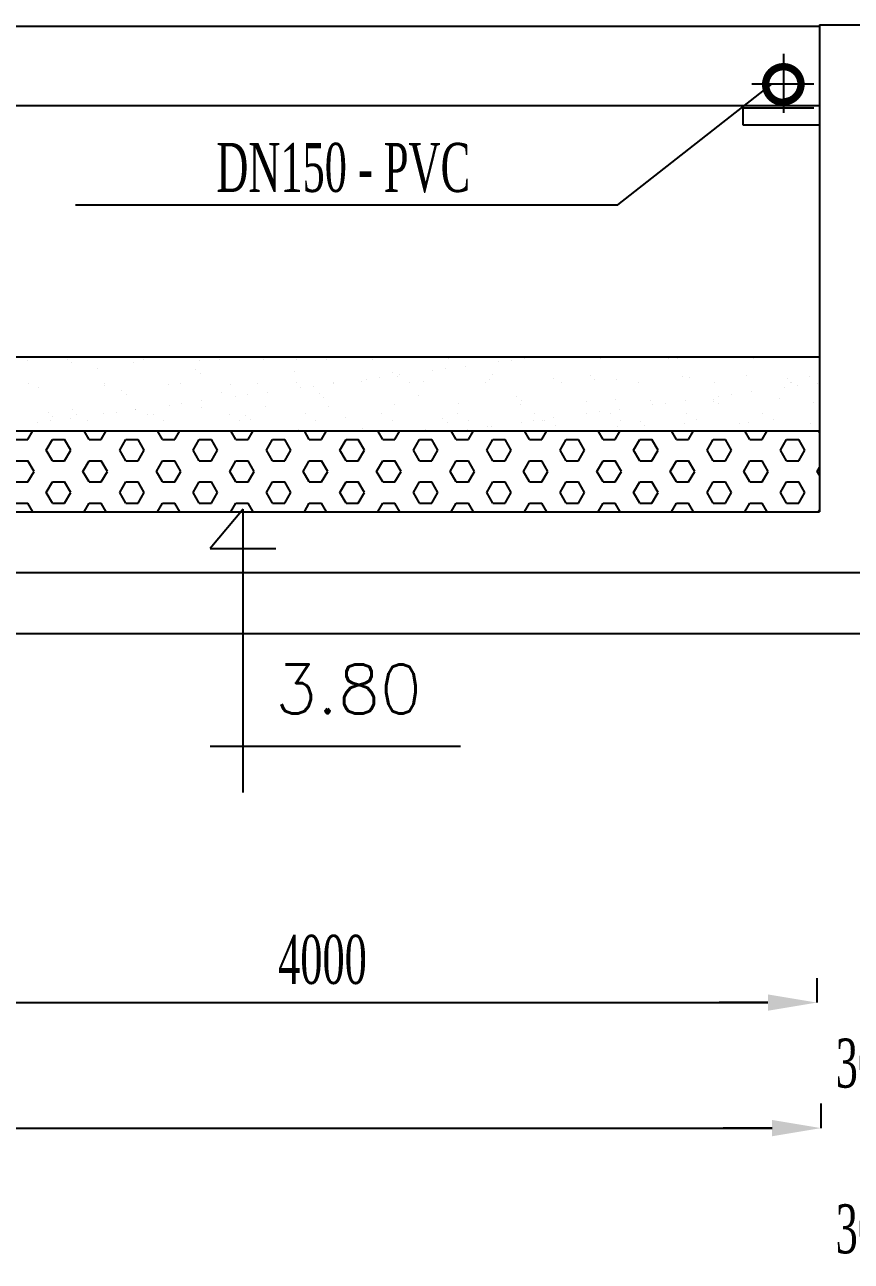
# Model space of a CAD drawing. Header units: millimetres. Extents: x -702765 to 835888, y -645289 to 262.
# Drawn here: x 556925 to 560302, y -302439 to -297387 of the extents above; entities that cross this region are included whole.
import ezdxf
from ezdxf.enums import TextEntityAlignment as Align

# ---------------------------------------------------------------- set-up
doc = ezdxf.new("R2010")
doc.units = ezdxf.units.MM
doc.header["$LTSCALE"] = 0.01
doc.layers.add('HACTH', color=9, linetype='Continuous')
doc.styles.get("Standard").update_dxf_attribs({"font": 'txt.shx', "width": 0.85})
doc.styles.add('TUYEN', font='vntimeh.shx', dxfattribs={"width": 0.6, "height": 200})
doc.dimstyles.new('D2', dxfattribs={"dimtxt": 200, "dimasz": 300, "dimexe": 0.18, "dimexo": 6.25, "dimgap": 50, "dimtad": 1, "dimdec": 0, "dimzin": 12, "dimdsep": 46, "dimtxsty": 'TUYEN', "dimcen": 0.09, "dimdle": 80, "dimclrd": 1, "dimclre": 1, "dimclrt": 2, "dimadec": 0, "dimazin": 0, "dimtfac": 0.000899191, "dimtdec": 0, "dimtofl": 0, "dimtmove": 2, "dimatfit": 3, "dimfxl": 0, "dimtolj": 1, "dimtzin": 12, "dimarcsym": 0})

# ---------------------------------------------------------------- blocks, each defined once
blk = doc.blocks.new('*X11')
at = {"color": 0}
for p, q in [((38750, 34294.6), (38770.3, 34329.8)), ((39000, 34294.6), (38979.7, 34329.8)), ((39050, 34294.6), (39070.3, 34329.8)), ((39300, 34294.6), (39279.7, 34329.8)), ((39350, 34294.6), (39370.3, 34329.8)), ((39600, 34294.6), (39579.7, 34329.8)), ((39650, 34294.6), (39670.3, 34329.8)), ((39900, 34294.6), (39879.7, 34329.8)), ((39950, 34294.6), (39970.3, 34329.8)), ((40200, 34294.6), (40179.7, 34329.8)), ((40250, 34294.6), (40270.3, 34329.8)), ((40500, 34294.6), (40479.7, 34329.8)), ((40550, 34294.6), (40570.3, 34329.8)), ((40800, 34294.6), (40779.7, 34329.8)), ((40850, 34294.6), (40870.3, 34329.8)), ((41100, 34294.6), (41079.7, 34329.8)), ((41150, 34294.6), (41170.3, 34329.8)), ((41400, 34294.6), (41379.7, 34329.8)), ((41450, 34294.6), (41470.3, 34329.8)), ((41700, 34294.6), (41679.7, 34329.8)), ((41750, 34294.6), (41770.3, 34329.8)), ((41984.4, 34321.6), (41979.7, 34329.8)), ((38700, 34294.6), (38750, 34294.6)), ((38825, 34251.3), (38850, 34294.6)), ((38850, 34208), (38825, 34251.3)), ((38850, 34294.6), (38900, 34294.6)), ((38925, 34251.3), (38900, 34294.6)), ((38900, 34208), (38925, 34251.3)), ((39000, 34294.6), (39050, 34294.6)), ((39125, 34251.3), (39150, 34294.6)), ((39150, 34208), (39125, 34251.3)), ((39150, 34294.6), (39200, 34294.6)), ((39225, 34251.3), (39200, 34294.6)), ((39200, 34208), (39225, 34251.3)), ((39300, 34294.6), (39350, 34294.6)), ((39425, 34251.3), (39450, 34294.6)), ((39450, 34208), (39425, 34251.3)), ((39450, 34294.6), (39500, 34294.6)), ((39525, 34251.3), (39500, 34294.6)), ((39500, 34208), (39525, 34251.3)), ((39600, 34294.6), (39650, 34294.6)), ((39725, 34251.3), (39750, 34294.6)), ((39750, 34208), (39725, 34251.3)), ((39750, 34294.6), (39800, 34294.6)), ((39825, 34251.3), (39800, 34294.6)), ((39800, 34208), (39825, 34251.3)), ((39900, 34294.6), (39950, 34294.6)), ((40025, 34251.3), (40050, 34294.6)), ((40050, 34208), (40025, 34251.3)), ((40050, 34294.6), (40100, 34294.6)), ((40125, 34251.3), (40100, 34294.6)), ((40100, 34208), (40125, 34251.3)), ((40200, 34294.6), (40250, 34294.6)), ((40325, 34251.3), (40350, 34294.6)), ((40350, 34208), (40325, 34251.3)), ((40350, 34294.6), (40400, 34294.6)), ((40425, 34251.3), (40400, 34294.6)), ((40400, 34208), (40425, 34251.3)), ((40500, 34294.6), (40550, 34294.6)), ((40625, 34251.3), (40650, 34294.6)), ((40650, 34208), (40625, 34251.3)), ((40650, 34294.6), (40700, 34294.6)), ((40725, 34251.3), (40700, 34294.6)), ((40700, 34208), (40725, 34251.3)), ((40800, 34294.6), (40850, 34294.6)), ((40925, 34251.3), (40950, 34294.6)), ((40950, 34208), (40925, 34251.3)), ((40950, 34294.6), (41000, 34294.6)), ((41025, 34251.3), (41000, 34294.6)), ((41000, 34208), (41025, 34251.3)), ((41100, 34294.6), (41150, 34294.6)), ((41225, 34251.3), (41250, 34294.6)), ((41250, 34208), (41225, 34251.3)), ((41250, 34294.6), (41300, 34294.6)), ((41325, 34251.3), (41300, 34294.6)), ((41300, 34208), (41325, 34251.3)), ((41400, 34294.6), (41450, 34294.6)), ((41525, 34251.3), (41550, 34294.6)), ((41550, 34208), (41525, 34251.3)), ((41550, 34294.6), (41600, 34294.6)), ((41625, 34251.3), (41600, 34294.6)), ((41600, 34208), (41625, 34251.3)), ((41700, 34294.6), (41750, 34294.6)), ((41825, 34251.3), (41850, 34294.6)), ((41850, 34208), (41825, 34251.3)), ((41850, 34294.6), (41900, 34294.6)), ((41925, 34251.3), (41900, 34294.6)), ((41900, 34208), (41925, 34251.3)), ((38700, 34208), (38750, 34208)), ((38775, 34164.7), (38750, 34208)), ((38850, 34208), (38900, 34208)), ((38975, 34164.7), (39000, 34208)), ((39000, 34208), (39050, 34208)), ((39075, 34164.7), (39050, 34208)), ((39150, 34208), (39200, 34208)), ((39275, 34164.7), (39300, 34208)), ((39300, 34208), (39350, 34208)), ((39375, 34164.7), (39350, 34208)), ((39450, 34208), (39500, 34208)), ((39575, 34164.7), (39600, 34208)), ((39600, 34208), (39650, 34208)), ((39675, 34164.7), (39650, 34208)), ((39750, 34208), (39800, 34208)), ((39875, 34164.7), (39900, 34208)), ((39900, 34208), (39950, 34208)), ((39975, 34164.7), (39950, 34208)), ((40050, 34208), (40100, 34208)), ((40175, 34164.7), (40200, 34208)), ((40200, 34208), (40250, 34208)), ((40275, 34164.7), (40250, 34208)), ((40350, 34208), (40400, 34208)), ((40475, 34164.7), (40500, 34208)), ((40500, 34208), (40550, 34208)), ((40575, 34164.7), (40550, 34208)), ((40650, 34208), (40700, 34208)), ((40775, 34164.7), (40800, 34208)), ((40800, 34208), (40850, 34208)), ((40875, 34164.7), (40850, 34208)), ((40950, 34208), (41000, 34208)), ((41075, 34164.7), (41100, 34208)), ((41100, 34208), (41150, 34208)), ((41175, 34164.7), (41150, 34208)), ((41250, 34208), (41300, 34208)), ((41375, 34164.7), (41400, 34208)), ((41400, 34208), (41450, 34208)), ((41475, 34164.7), (41450, 34208)), ((41550, 34208), (41600, 34208)), ((41675, 34164.7), (41700, 34208)), ((41700, 34208), (41750, 34208)), ((41775, 34164.7), (41750, 34208)), ((41850, 34208), (41900, 34208)), ((38750, 34121.4), (38775, 34164.7)), ((39000, 34121.4), (38975, 34164.7)), ((39050, 34121.4), (39075, 34164.7)), ((39300, 34121.4), (39275, 34164.7)), ((39350, 34121.4), (39375, 34164.7)), ((39600, 34121.4), (39575, 34164.7)), ((39650, 34121.4), (39675, 34164.7)), ((39900, 34121.4), (39875, 34164.7)), ((39950, 34121.4), (39975, 34164.7)), ((40200, 34121.4), (40175, 34164.7)), ((40250, 34121.4), (40275, 34164.7)), ((40500, 34121.4), (40475, 34164.7)), ((40550, 34121.4), (40575, 34164.7)), ((40800, 34121.4), (40775, 34164.7)), ((40850, 34121.4), (40875, 34164.7)), ((41100, 34121.4), (41075, 34164.7)), ((41150, 34121.4), (41175, 34164.7)), ((41400, 34121.4), (41375, 34164.7)), ((41450, 34121.4), (41475, 34164.7)), ((41700, 34121.4), (41675, 34164.7)), ((41750, 34121.4), (41775, 34164.7)), ((41975, 34164.7), (41984.4, 34181)), ((41984.4, 34148.4), (41975, 34164.7)), ((38700, 34121.4), (38750, 34121.4)), ((38825, 34078.1), (38850, 34121.4)), ((38850, 34121.4), (38900, 34121.4)), ((38925, 34078.1), (38900, 34121.4)), ((39000, 34121.4), (39050, 34121.4)), ((39125, 34078.1), (39150, 34121.4)), ((39150, 34121.4), (39200, 34121.4)), ((39225, 34078.1), (39200, 34121.4)), ((39300, 34121.4), (39350, 34121.4)), ((39425, 34078.1), (39450, 34121.4)), ((39450, 34121.4), (39500, 34121.4)), ((39525, 34078.1), (39500, 34121.4)), ((39600, 34121.4), (39650, 34121.4)), ((39725, 34078.1), (39750, 34121.4)), ((39750, 34121.4), (39800, 34121.4)), ((39825, 34078.1), (39800, 34121.4)), ((39900, 34121.4), (39950, 34121.4)), ((40025, 34078.1), (40050, 34121.4)), ((40050, 34121.4), (40100, 34121.4)), ((40125, 34078.1), (40100, 34121.4)), ((40200, 34121.4), (40250, 34121.4)), ((40325, 34078.1), (40350, 34121.4)), ((40350, 34121.4), (40400, 34121.4)), ((40425, 34078.1), (40400, 34121.4)), ((40500, 34121.4), (40550, 34121.4)), ((40625, 34078.1), (40650, 34121.4)), ((40650, 34121.4), (40700, 34121.4)), ((40725, 34078.1), (40700, 34121.4)), ((40800, 34121.4), (40850, 34121.4)), ((40925, 34078.1), (40950, 34121.4)), ((40950, 34121.4), (41000, 34121.4)), ((41025, 34078.1), (41000, 34121.4)), ((41100, 34121.4), (41150, 34121.4)), ((41225, 34078.1), (41250, 34121.4)), ((41250, 34121.4), (41300, 34121.4)), ((41325, 34078.1), (41300, 34121.4)), ((41400, 34121.4), (41450, 34121.4)), ((41525, 34078.1), (41550, 34121.4)), ((41550, 34121.4), (41600, 34121.4)), ((41625, 34078.1), (41600, 34121.4)), ((41700, 34121.4), (41750, 34121.4)), ((41825, 34078.1), (41850, 34121.4)), ((41850, 34121.4), (41900, 34121.4)), ((41925, 34078.1), (41900, 34121.4)), ((38850, 34034.8), (38825, 34078.1)), ((38900, 34034.8), (38925, 34078.1)), ((39150, 34034.8), (39125, 34078.1)), ((39200, 34034.8), (39225, 34078.1)), ((39450, 34034.8), (39425, 34078.1)), ((39500, 34034.8), (39525, 34078.1)), ((39750, 34034.8), (39725, 34078.1)), ((39800, 34034.8), (39825, 34078.1)), ((40050, 34034.8), (40025, 34078.1)), ((40100, 34034.8), (40125, 34078.1)), ((40350, 34034.8), (40325, 34078.1)), ((40400, 34034.8), (40425, 34078.1)), ((40650, 34034.8), (40625, 34078.1)), ((40700, 34034.8), (40725, 34078.1)), ((40950, 34034.8), (40925, 34078.1)), ((41000, 34034.8), (41025, 34078.1)), ((41250, 34034.8), (41225, 34078.1)), ((41300, 34034.8), (41325, 34078.1)), ((41550, 34034.8), (41525, 34078.1)), ((41600, 34034.8), (41625, 34078.1)), ((41850, 34034.8), (41825, 34078.1)), ((41900, 34034.8), (41925, 34078.1)), ((38700, 34034.8), (38750, 34034.8)), ((38770.2, 33999.8), (38750, 34034.8)), ((38850, 34034.8), (38900, 34034.8)), ((38979.8, 33999.8), (39000, 34034.8)), ((39000, 34034.8), (39050, 34034.8)), ((39070.2, 33999.8), (39050, 34034.8)), ((39150, 34034.8), (39200, 34034.8)), ((39279.8, 33999.8), (39300, 34034.8)), ((39300, 34034.8), (39350, 34034.8)), ((39370.2, 33999.8), (39350, 34034.8)), ((39450, 34034.8), (39500, 34034.8)), ((39579.8, 33999.8), (39600, 34034.8)), ((39600, 34034.8), (39650, 34034.8)), ((39670.2, 33999.8), (39650, 34034.8)), ((39750, 34034.8), (39800, 34034.8)), ((39879.8, 33999.8), (39900, 34034.8)), ((39900, 34034.8), (39950, 34034.8)), ((39970.2, 33999.8), (39950, 34034.8)), ((40050, 34034.8), (40100, 34034.8)), ((40179.8, 33999.8), (40200, 34034.8)), ((40200, 34034.8), (40250, 34034.8)), ((40270.2, 33999.8), (40250, 34034.8)), ((40350, 34034.8), (40400, 34034.8)), ((40479.8, 33999.8), (40500, 34034.8)), ((40500, 34034.8), (40550, 34034.8)), ((40570.2, 33999.8), (40550, 34034.8)), ((40650, 34034.8), (40700, 34034.8)), ((40779.8, 33999.8), (40800, 34034.8)), ((40800, 34034.8), (40850, 34034.8)), ((40870.2, 33999.8), (40850, 34034.8)), ((40950, 34034.8), (41000, 34034.8)), ((41079.8, 33999.8), (41100, 34034.8)), ((41100, 34034.8), (41150, 34034.8)), ((41170.2, 33999.8), (41150, 34034.8)), ((41250, 34034.8), (41300, 34034.8)), ((41379.8, 33999.8), (41400, 34034.8)), ((41400, 34034.8), (41450, 34034.8)), ((41470.2, 33999.8), (41450, 34034.8)), ((41550, 34034.8), (41600, 34034.8)), ((41679.8, 33999.8), (41700, 34034.8)), ((41700, 34034.8), (41750, 34034.8)), ((41770.2, 33999.8), (41750, 34034.8)), ((41850, 34034.8), (41900, 34034.8)), ((41979.8, 33999.8), (41984.4, 34007.8))]:
    blk.add_line(p, q, dxfattribs=at)
blk = doc.blocks.new('*X12')
at = {"color": 0}
for p, q in [((38748.7, 34617.7), (38748.7, 34617.7)), ((38830, 34628.4), (38830, 34628.4)), ((38911.6, 34620.9), (38911.6, 34620.9)), ((38926.6, 34609.8), (38926.6, 34609.8)), ((39182.4, 34608.6), (39182.4, 34608.6)), ((39223, 34621.4), (39223, 34621.4)), ((39452.5, 34618.3), (39452.5, 34618.3)), ((39534.4, 34622), (39534.4, 34622)), ((39714.3, 34621.7), (39714.3, 34621.7)), ((39845.8, 34622.6), (39845.8, 34622.6)), ((39970.1, 34620.5), (39970.1, 34620.5)), ((40157.2, 34623.1), (40157.2, 34623.1)), ((40240.2, 34630.2), (40240.2, 34630.2)), ((40468.7, 34623.7), (40468.7, 34623.7)), ((40673.1, 34612.1), (40673.1, 34612.1)), ((40725.1, 34619), (40725.1, 34619)), ((40757.7, 34632.3), (40757.7, 34632.3)), ((40780.1, 34624.3), (40780.1, 34624.3)), ((40806.4, 34629.7), (40806.4, 34629.7)), ((41091.5, 34624.8), (41091.5, 34624.8)), ((41366.3, 34627.7), (41366.3, 34627.7)), ((41402.9, 34625.4), (41402.9, 34625.4)), ((41714.3, 34625.9), (41714.3, 34625.9)), ((39034.8, 34584.8), (39034.8, 34584.8)), ((39434.9, 34581.4), (39434.9, 34581.4)), ((39453.3, 34564.5), (39453.3, 34564.5)), ((39840.9, 34572.5), (39840.9, 34572.5)), ((40241.1, 34569.1), (40241.1, 34569.1)), ((40259.5, 34552.2), (40259.5, 34552.2)), ((40268.1, 34558.8), (40268.1, 34558.8)), ((40403.9, 34576.7), (40403.9, 34576.7)), ((40456, 34583.5), (40456, 34583.5)), ((40537.2, 34594.2), (40537.2, 34594.2)), ((40647.1, 34560.3), (40647.1, 34560.3)), ((41047.3, 34556.8), (41047.3, 34556.8)), ((41686.6, 34554.9), (41686.6, 34554.9)), ((41942.4, 34553.7), (41942.4, 34553.7)), ((38752, 34523.6), (38752, 34523.6)), ((38791.8, 34506.3), (38791.8, 34506.3)), ((39061.8, 34516.1), (39061.8, 34516.1)), ((39063.4, 34524.1), (39063.4, 34524.1)), ((39323.6, 34519.4), (39323.6, 34519.4)), ((39374.8, 34524.7), (39374.8, 34524.7)), ((39579.4, 34518.2), (39579.4, 34518.2)), ((39686.2, 34525.3), (39686.2, 34525.3)), ((39849.5, 34527.9), (39849.5, 34527.9)), ((39865.5, 34505.8), (39865.5, 34505.8)), ((39917.6, 34512.7), (39917.6, 34512.7)), ((39997.6, 34525.8), (39997.6, 34525.8)), ((39998.9, 34523.4), (39998.9, 34523.4)), ((40111.3, 34531.3), (40111.3, 34531.3)), ((40134.7, 34541.2), (40134.7, 34541.2)), ((40186.8, 34548.1), (40186.8, 34548.1)), ((40309, 34526.4), (40309, 34526.4)), ((40367.1, 34530), (40367.1, 34530)), ((40620.5, 34527), (40620.5, 34527)), ((40637.2, 34539.8), (40637.2, 34539.8)), ((40898.9, 34543.1), (40898.9, 34543.1)), ((40931.9, 34527.5), (40931.9, 34527.5)), ((41065.7, 34539.9), (41065.7, 34539.9)), ((41154.7, 34541.9), (41154.7, 34541.9)), ((41243.3, 34528.1), (41243.3, 34528.1)), ((41424.8, 34551.6), (41424.8, 34551.6)), ((41453.3, 34548), (41453.3, 34548)), ((41554.7, 34528.7), (41554.7, 34528.7)), ((41842, 34507.1), (41842, 34507.1)), ((41853.5, 34544.5), (41853.5, 34544.5)), ((41866.1, 34529.2), (41866.1, 34529.2)), ((41871.9, 34527.7), (41871.9, 34527.7)), ((41894, 34513.9), (41894, 34513.9)), ((41975.3, 34524.6), (41975.3, 34524.6)), ((39134.3, 34493.6), (39134.3, 34493.6)), ((39152.7, 34476.7), (39152.7, 34476.7)), ((39460.5, 34452.5), (39460.5, 34452.5)), ((39540.3, 34484.8), (39540.3, 34484.8)), ((39596.4, 34470.4), (39596.4, 34470.4)), ((39648.4, 34477.2), (39648.4, 34477.2)), ((39729.7, 34487.9), (39729.7, 34487.9)), ((39940.5, 34481.3), (39940.5, 34481.3)), ((39958.9, 34464.4), (39958.9, 34464.4)), ((40346.5, 34472.5), (40346.5, 34472.5)), ((40746.7, 34469.1), (40746.7, 34469.1)), ((40765.1, 34452.2), (40765.1, 34452.2)), ((41152.7, 34460.2), (41152.7, 34460.2)), ((41295.9, 34452.7), (41295.9, 34452.7)), ((41437, 34453.8), (41437, 34453.8)), ((41551.7, 34451.5), (41551.7, 34451.5)), ((41552.9, 34456.8), (41552.9, 34456.8)), ((41572.8, 34471.7), (41572.8, 34471.7)), ((41624.9, 34478.5), (41624.9, 34478.5)), ((41706.2, 34489.2), (41706.2, 34489.2)), ((41821.8, 34461.2), (41821.8, 34461.2)), ((38833.7, 34405.8), (38833.7, 34405.8)), ((38932.9, 34417.2), (38932.9, 34417.2)), ((39110.1, 34406.3), (39110.1, 34406.3)), ((39188.7, 34415.9), (39188.7, 34415.9)), ((39191.4, 34417), (39191.4, 34417)), ((39327.2, 34434.9), (39327.2, 34434.9)), ((39379.2, 34441.8), (39379.2, 34441.8)), ((39458.8, 34425.7), (39458.8, 34425.7)), ((39720.6, 34429), (39720.6, 34429)), ((39976.4, 34427.8), (39976.4, 34427.8)), ((40246.5, 34437.5), (40246.5, 34437.5)), ((40508.2, 34440.8), (40508.2, 34440.8)), ((40764, 34439.6), (40764, 34439.6)), ((40818.7, 34400.7), (40818.7, 34400.7)), ((41034.1, 34449.3), (41034.1, 34449.3)), ((41034.5, 34400.8), (41034.5, 34400.8)), ((41086.5, 34407.6), (41086.5, 34407.6)), ((41130.1, 34401.3), (41130.1, 34401.3)), ((41167.8, 34418.3), (41167.8, 34418.3)), ((41303.6, 34436.2), (41303.6, 34436.2)), ((41355.7, 34443.1), (41355.7, 34443.1)), ((41441.5, 34401.8), (41441.5, 34401.8)), ((41571.3, 34439.9), (41571.3, 34439.9)), ((41752.9, 34402.4), (41752.9, 34402.4)), ((41958.9, 34447.9), (41958.9, 34447.9)), ((38788.8, 34364), (38788.8, 34364)), ((38840.9, 34370.9), (38840.9, 34370.9)), ((38852.1, 34389), (38852.1, 34389)), ((38922.2, 34381.6), (38922.2, 34381.6)), ((38950.2, 34397.3), (38950.2, 34397.3)), ((38992.3, 34370.4), (38992.3, 34370.4)), ((39058, 34399.5), (39058, 34399.5)), ((39239.7, 34397), (39239.7, 34397)), ((39261.6, 34397.9), (39261.6, 34397.9)), ((39303.8, 34371), (39303.8, 34371)), ((39573, 34398.4), (39573, 34398.4)), ((39615.2, 34371.6), (39615.2, 34371.6)), ((39639.9, 34393.6), (39639.9, 34393.6)), ((39658.3, 34376.7), (39658.3, 34376.7)), ((39884.4, 34399), (39884.4, 34399)), ((39926.6, 34372.1), (39926.6, 34372.1)), ((40045.9, 34384.7), (40045.9, 34384.7)), ((40195.8, 34399.6), (40195.8, 34399.6)), ((40238, 34372.7), (40238, 34372.7)), ((40446.1, 34381.3), (40446.1, 34381.3)), ((40464.5, 34364.4), (40464.5, 34364.4)), ((40507.2, 34400.1), (40507.2, 34400.1)), ((40549.4, 34373.3), (40549.4, 34373.3)), ((40765.3, 34365.3), (40765.3, 34365.3)), ((40817.3, 34372.2), (40817.3, 34372.2)), ((40852.1, 34372.4), (40852.1, 34372.4)), ((40860.8, 34373.8), (40860.8, 34373.8)), ((40898.6, 34382.9), (40898.6, 34382.9)), ((40905.2, 34350.4), (40905.2, 34350.4)), ((41172.2, 34374.4), (41172.2, 34374.4)), ((41252.2, 34369), (41252.2, 34369)), ((41270.7, 34352.1), (41270.7, 34352.1)), ((41431.1, 34358.9), (41431.1, 34358.9)), ((41483.7, 34375), (41483.7, 34375)), ((41658.3, 34360.2), (41658.3, 34360.2)), ((41692.9, 34362.3), (41692.9, 34362.3)), ((41795.1, 34375.5), (41795.1, 34375.5)), ((41948.7, 34361), (41948.7, 34361)), ((39855.8, 34335.2), (39855.8, 34335.2)), ((40117.6, 34338.6), (40117.6, 34338.6)), ((40373.4, 34337.3), (40373.4, 34337.3)), ((40496.1, 34329.9), (40496.1, 34329.9)), ((40548.1, 34336.8), (40548.1, 34336.8)), ((40629.4, 34347.5), (40629.4, 34347.5)), ((40643.5, 34347.1), (40643.5, 34347.1)), ((41161, 34349.2), (41161, 34349.2))]:
    blk.add_line(p, q, dxfattribs=at)
blk = doc.blocks.new('*D127')
at = {"layer": 'Defpoints', "color": 0, "linetype": 'Continuous'}
for p in [(556121.3, -300870.4), (560161.6, -300870.4), (560161.6, -301381.8)]:
    blk.add_point(p, dxfattribs=at)
at = {"layer": 'HACTH', "color": 1, "linetype": 'ByBlock', "lineweight": -2}
for p, q in [((556121.3, -301281.8), (556121.3, -301382)), ((560161.6, -301281.8), (560161.6, -301382)), ((556321.3, -301381.8), (559961.6, -301381.8))]:
    blk.add_line(p, q, dxfattribs=at)
at = {"layer": 'HACTH', "color": 1, "linetype": 'Continuous'}
for points in [[(556321.3, -301348.5), (556321.3, -301415.1), (556121.3, -301381.8)], [(559961.6, -301348.5), (559961.6, -301415.1), (560161.6, -301381.8)]]:
    blk.add_solid(points, dxfattribs=at)
at = {"layer": 'HACTH', "color": 2, "linetype": 'Continuous', "insert": (558141.4, -301206.8), "char_height": 200, "attachment_point": 5, "style": 'TUYEN'}
blk.add_mtext('\\A1;4000', dxfattribs=at)
blk = doc.blocks.new('*D128')
at = {"layer": 'Defpoints', "color": 0, "linetype": 'Continuous'}
for p in [(560161.6, -300870.4), (560565.6, -300870.4), (560565.6, -301381.8)]:
    blk.add_point(p, dxfattribs=at)
at = {"layer": 'HACTH', "color": 1, "linetype": 'ByBlock', "lineweight": -2}
for p, q in [((560161.6, -301281.8), (560161.6, -301382)), ((560565.6, -301281.8), (560565.6, -301382)), ((559961.6, -301381.8), (559761.6, -301381.8)), ((560765.6, -301381.8), (560965.6, -301381.8))]:
    blk.add_line(p, q, dxfattribs=at)
at = {"layer": 'HACTH', "color": 1, "linetype": 'Continuous'}
for points in [[(559961.6, -301348.5), (559961.6, -301415.1), (560161.6, -301381.8)], [(560765.6, -301348.5), (560765.6, -301415.1), (560565.6, -301381.8)]]:
    blk.add_solid(points, dxfattribs=at)
at = {"layer": 'HACTH', "color": 2, "linetype": 'Continuous', "insert": (560374.5, -301630.2), "char_height": 200, "attachment_point": 5, "style": 'TUYEN'}
blk.add_mtext('\\A1;300', dxfattribs=at)
blk = doc.blocks.new('*D136')
at = {"layer": 'Defpoints', "color": 0, "linetype": 'Continuous'}
for p in [(544581.6, -300641.4), (560178.3, -300641.4), (560178.3, -301894.6)]:
    blk.add_point(p, dxfattribs=at)
at = {"layer": 'HACTH', "color": 1, "linetype": 'ByBlock', "lineweight": -2}
for p, q in [((544581.6, -301794.6), (544581.6, -301894.8)), ((560178.3, -301794.6), (560178.3, -301894.8)), ((544781.6, -301894.6), (559978.3, -301894.6))]:
    blk.add_line(p, q, dxfattribs=at)
at = {"layer": 'HACTH', "color": 1, "linetype": 'Continuous'}
for points in [[(544781.6, -301861.3), (544781.6, -301927.9), (544581.6, -301894.6)], [(559978.3, -301861.3), (559978.3, -301927.9), (560178.3, -301894.6)]]:
    blk.add_solid(points, dxfattribs=at)
at = {"layer": 'HACTH', "color": 2, "linetype": 'Continuous', "insert": (552380, -301719.6), "char_height": 200, "attachment_point": 5, "style": 'TUYEN'}
blk.add_mtext('\\A1;16000 ', dxfattribs=at)
blk = doc.blocks.new('*D137')
at = {"layer": 'Defpoints', "color": 0, "linetype": 'Continuous'}
for p in [(560178.3, -300641.4), (560570.2, -300641.4), (560570.2, -301894.6)]:
    blk.add_point(p, dxfattribs=at)
at = {"layer": 'HACTH', "color": 1, "linetype": 'ByBlock', "lineweight": -2}
for p, q in [((560178.3, -301794.6), (560178.3, -301894.8)), ((560570.2, -301794.6), (560570.2, -301894.8)), ((559978.3, -301894.6), (559778.3, -301894.6)), ((560770.2, -301894.6), (560970.2, -301894.6))]:
    blk.add_line(p, q, dxfattribs=at)
at = {"layer": 'HACTH', "color": 1, "linetype": 'Continuous'}
for points in [[(559978.3, -301861.3), (559978.3, -301927.9), (560178.3, -301894.6)], [(560770.2, -301861.3), (560770.2, -301927.9), (560570.2, -301894.6)]]:
    blk.add_solid(points, dxfattribs=at)
at = {"layer": 'HACTH', "color": 2, "linetype": 'Continuous', "insert": (560374.2, -302307.3), "char_height": 200, "attachment_point": 5, "style": 'TUYEN'}
blk.add_mtext('\\A1;300', dxfattribs=at)

msp = doc.modelspace()

# ---------------------------------------------------------------- linework, layer by layer
for p, q in [((551595.7, -297392.9), (560172.1, -297392.9)), ((560172.1, -297387), (560172.1, -299376.4)), ((560172.1, -297387), (560570.2, -297387)), ((560025.1, -297506.2), (560025.1, -297746.9)), ((559347.6, -298122.9), (559978.2, -297629)), ((560148.6, -297629.3), (559895.4, -297629.3)), ((559858.3, -297728.1), (559858.3, -297796)), ((560148.6, -297728.1), (559858.3, -297728.1)), ((559858.3, -297796), (560175.4, -297796)), ((557132, -298122.9), (559347.6, -298122.9)), ((551595.7, -298743.9), (560172.1, -298743.9)), ((551595.7, -299046.5), (560172.1, -299046.5)), ((556306.2, -299376.4), (560172.1, -299376.4)), ((557816.7, -299365.7), (557682, -299527.2)), ((557816.7, -300523.1), (557816.7, -299365.7)), ((557682, -299527.2), (557951.4, -299527.2)), ((556557.7, -299625.1), (563801.5, -299625.1)), ((556777.2, -299873.8), (563582, -299873.8)), ((557682, -300334.7), (558705.6, -300334.7))]:
    msp.add_line(p, q)
at = {"color": 4}
msp.add_line((551595.7, -297716.3), (560172.1, -297716.3), dxfattribs=at)
at = {"const_width": 30}
for points in [[(560025.2, -297704.6, -1), (560025.2, -297558.5, -1)], [(560025.2, -297558.5, -1), (560025.2, -297701.6, -1)]]:
    msp.add_lwpolyline(points, format="xyb", dxfattribs=at)

# ---------------------------------------------------------------- block references
at = {"layer": 'HACTH', "ltscale": 1000}
for name in ['*X12', '*X11']:
    msp.add_blockref(name, (518187.6, -333376.2), dxfattribs=at)

# ---------------------------------------------------------------- texts
msp.add_text('3.80', height=200).set_placement((558247.7, -300200.1), align=Align.CENTER)
at = {"layer": 'HACTH', "color": 4, "style": 'TUYEN', "width": 0.6}
msp.add_text('DN150 - PVC', height=200, dxfattribs=at).set_placement((558226.2, -298069.8), align=Align.CENTER)

# ---------------------------------------------------------------- dimensions: what is measured, and where the dimension line sits
at = {"layer": 'HACTH', "linetype": 'Continuous'}
for base, p1, p2, text, picture, middle in [((560178.3, -301894.6), (544581.6, -300641.4), (560178.3, -300641.4), '16000 ', '*D136', (552380, -301719.6)), ((560570.2, -301894.6), (560178.3, -300641.4), (560570.2, -300641.4), '300', '*D137', (560374.2, -302307.3)), ((560161.6, -301381.8), (556121.3, -300870.4), (560161.6, -300870.4), '4000', '*D127', (558141.4, -301206.8))]:
    dim = msp.add_linear_dim(base=base, p1=p1, p2=p2, text=text, dimstyle='D2', override={"dimasz": 200, "dimgap": 75, "dimcen": 40, "dimfxl": 100, "dimfxlon": 1, "dimarcsym": 1}, dxfattribs=at)
    dim.commit()
    dim.dimension.update_dxf_attribs({"geometry": picture, "text_midpoint": middle})
dim = msp.add_linear_dim(base=(560565.6, -301381.8), p1=(560161.6, -300870.4), p2=(560565.6, -300870.4), text='300', dimstyle='D2', override={"dimasz": 200, "dimgap": 75, "dimcen": 40, "dimfxl": 100, "dimfxlon": 1, "dimarcsym": 1}, dxfattribs=at)
dim.commit()
dim.dimension.update_dxf_attribs({"geometry": '*D128', "text_midpoint": (560374.5, -301630.2), "dimtype": 160})

doc.saveas('drawing.dxf')
